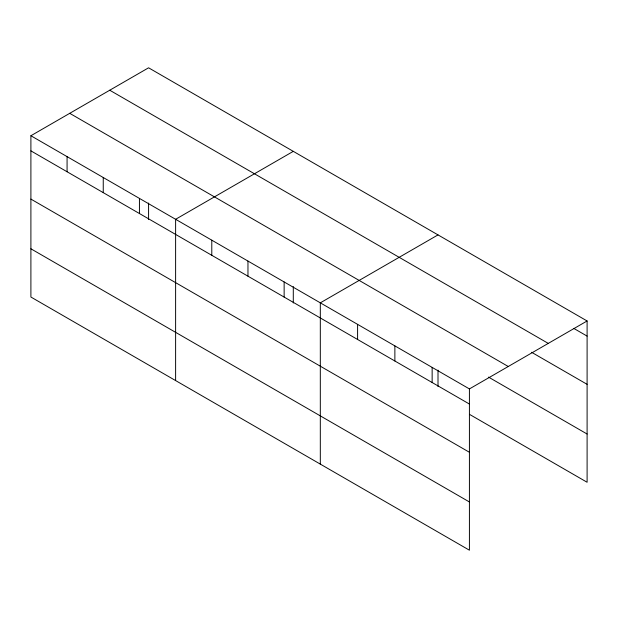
<?xml version="1.0" encoding="UTF-8"?>
<svg xmlns="http://www.w3.org/2000/svg" width="618" height="618" viewBox="0 0 618 618"><rect width="100%" height="100%" fill="white"/><g stroke="black" fill="none" stroke-linecap="round" stroke-linejoin="round"><path stroke-width="0.93" d="M469.417 452.276L469.417 388.923L30.9 135.744L30.9 297.026L469.417 550.198L469.417 452.276L30.9 199.096M469.479 414.346L587.1 482.256L587.1 320.974L148.583 67.802L30.9 135.744M293.295 151.348L175.612 219.297L175.612 380.572M438.007 234.902L320.317 302.843L320.317 464.118M469.417 388.923L587.1 320.974M573.844 328.444L587.1 336.099M109.749 90.228L548.266 343.399M531.604 352.291L587.1 384.326M69.734 113.326L508.251 366.497M488.529 377.111L587.1 434.021M30.9 150.869L469.417 404.041M30.9 248.791L469.417 501.963M438.007 370.128L438.007 386.528M432.144 367.401L432.144 382.519M394.871 345.879L394.871 361.005M357.59 324.365L357.59 339.483M293.295 286.582L293.295 302.982M284.141 281.955L284.141 297.073M247.965 261.066L247.965 276.192M211.789 240.186L211.789 255.304M148.583 203.036L148.583 219.429M139.436 198.409L139.436 213.527M103.252 177.52L103.252 192.638M67.076 156.632L67.076 171.758"/></g></svg>
